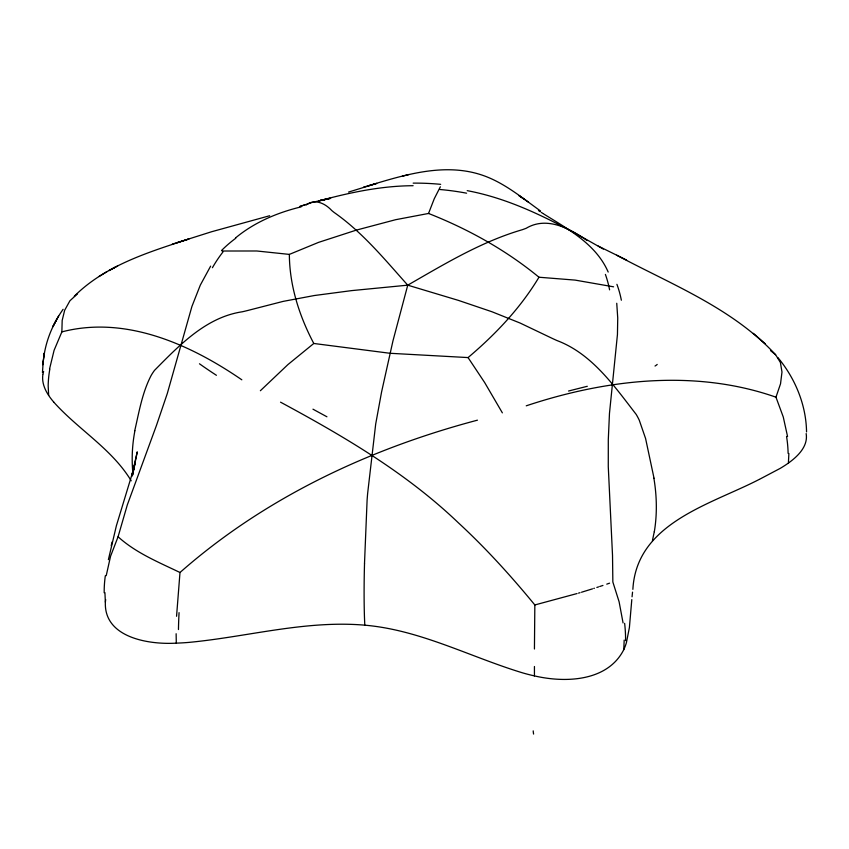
<?xml version="1.0" encoding="UTF-8"?>
<svg xmlns="http://www.w3.org/2000/svg" width="849" height="849" viewBox="0 0 849 849"><rect width="100%" height="100%" fill="white"/><g stroke="black" fill="none" stroke-linecap="round" stroke-linejoin="round"><path stroke-width="1.27" d="M631.805 599.596L629.396 627.56L626.424 642.597A136.71 78.925 0 0 1 623.803 649.602C607.64 681.662 565.126 683.063 534.435 675.889L534.435 666.497M534.435 649.007L534.838 604.955C511.087 576.015 485.872 548.21 458.354 522.793C406.247 472.914 343.654 436.227 280.541 402.171M624.185 640.093L623.782 649.602M788.87 453.483L788.403 463.076A136.71 78.925 0 0 1 780.125 468.425L759.823 479.133M623.07 622.933L619.112 601.803L612.851 582L612.522 555.373L608.277 466.674L608.298 439.591L609.465 413.474L617.446 334.506L617.732 318.004L616.745 303.273M364.508 563.375L367.097 500.252A58.178 7.429 -84.8 0 1 367.638 493.418L375.693 424.054L381.541 392.153A248.014 31.678 -84.8 0 0 382.39 388.301L392.96 340.873L407.743 285.168C444.536 264.028 481.319 241.647 522.368 229.686A248.014 143.194 -60 0 0 526.168 228.285C546.777 215.954 569.806 228.498 587.147 240.564M42.45 372.52L43.246 361.143M176.56 616.278L179.988 572.502C264.644 497.885 368.88 448.866 477.446 420.17M105.7 599.606A136.71 78.925 0 0 0 105.361 602.196C103.865 637.854 149.159 644.794 176.295 643.139A136.71 78.925 0 0 0 188.648 642.417C247.367 636.899 305.385 620.046 364.783 625.172C420.467 629.979 470.304 657.094 523.058 673.002A136.71 78.925 0 0 0 534.424 675.9M632.059 596.794L632.537 592.146M134.11 468.616L134.779 463.777L132.624 475.037L137.251 451.859L131.659 476.427L134.407 466.451L116.377 525.775L108.385 559.682M43.851 356.739C46.207 339.664 53.169 323.342 63.102 309.301M632.876 589.355C636.474 522.888 710.634 504.614 759.324 479.367M106.221 575.664L110.561 556.244L118.075 536.759L127.308 504.922L156.481 425.36L167.295 393.522L191.916 306.468L200.322 285.105L210.637 266.13M42.906 374.43C41.654 381.87 44.594 389.32 48.658 395.432A136.71 78.925 0 0 0 53.667 401.991M49.539 369.05L54.081 350.34L61.871 331.885L62.179 320.423L64.651 310.299L69.936 300.758L77.503 293.85M654.292 531.665L652.435 540.558M134.736 430.719C139.045 412.062 142.218 392.694 151.101 375.555A58.178 46.918 -15.3 0 1 154.507 370.366C179.128 345.522 205.957 317.176 242.336 311.774A248.014 200.014 -15.3 0 0 247.632 310.511L283.152 301.384L314.395 295.516L351.571 290.623L407.743 285.168L458.418 300.387L491.953 311.753L520.14 323.055L552.179 338.358A248.014 180.434 41.4 0 0 556.965 340.545C591.912 353.683 614.23 386.051 636.198 414.418A58.178 42.323 41.4 0 1 639.265 420.191L645.59 438.53L654.027 478.199M43.002 373.942L43.628 371.491M111.198 545.695L112.174 541.938M222.045 251.017L256.791 250.986L289.35 254.403L318.555 242.379L356.209 230.153L395.634 219.7L428.533 213.46L434.242 198.783L440.344 186.801M787.564 436.535L783.277 417.018L775.965 397.183L780.528 383.812L781.982 372.021L780.401 362.512L775.604 354.723C732.538 308.155 671.612 284.542 616.703 255.209M56.575 319.744L52.808 326.748L58.592 315.987M613.594 286.824L575.081 280.096L538.977 277.23C520.437 308.123 495.466 334.4 468.064 357.578L389.988 353.28L313.79 343.474L287.949 364.561L260.367 390.731M74.298 296.248C105.159 265.44 148.533 252.164 188.934 238.983L172.251 244.162M235.502 237.964C254.339 222.289 277.464 212.59 301.13 206.869M788.403 463.076C797.731 456.38 808.312 446.224 806.157 433.584M98.972 276.519L106.953 271.648M115.581 267.053L108.959 270.608L117.64 265.97M305.99 205.076C314.756 198.316 325.146 203.378 331.715 210.499A248.014 91.936 73.6 0 0 334.145 212.473C362.619 232.361 384.767 259.507 407.743 285.168M61.871 331.885C125.493 315.308 190.144 344.291 241.827 379.811M609.571 583.167L606.759 584.144M602.949 585.439L599.734 586.51M304.398 205.002L299.803 206.53L312.071 202.455L329.815 198.369L318.821 200.937C349.586 192.574 381.105 185.867 413.123 185.708M348.536 192.076L376.712 183.426L363.51 187.162M177.208 242.634L211.581 231.745L269.653 215.742M598.598 586.882L596.847 587.455M593.78 588.442L594.406 588.24M592.506 588.845L581.512 592.241M367.723 185.984C405.206 174.586 446.457 161.756 484.991 176.136C505.696 183.915 522.74 198.305 540.548 210.998M580.047 592.676L578.562 593.111M526.242 405.822C606.059 379.238 695.193 368.848 775.965 397.183M324.265 199.833L328.881 198.507M577.065 593.547L534.838 604.955M402.341 176.21L408.985 174.523M322.079 199.929L320.88 200.152L330.611 198.422M467.215 190.654C516.298 199.865 560.425 224.667 603.321 249.065M428.533 213.46C468.16 229.06 506.036 250.126 538.977 277.23M179.988 572.502C158.583 562.197 135.861 552.922 118.075 536.759M626.626 260.081L598.28 246.093M770.531 350.616L775.604 354.723M543.721 213.969C568.204 229.251 596.104 244.162 608.181 272.041M543.105 213.566L541.301 212.409M538.468 210.573L539.019 210.934M539.582 211.295L540.144 211.656M528.343 202.073L518.877 195.503L523.939 199.059M765.151 343.696L753.36 333.349M53.657 402.002C78.193 429.562 111.813 448.697 131.202 480.799M777.854 357.535C795.152 378.314 806.136 404.74 806.55 431.939M468.064 357.578L484.662 382.549L502.364 412.858M313.79 343.474C299.315 315.998 289.541 285.678 289.35 254.403M48.658 395.432L48.17 385.754A159.124 129.695 -2.2 0 1 49.826 369.082M105.382 602.196L104.915 592.613M364.783 625.172L364.454 616.936A216.219 27.614 -84.8 0 1 364.529 563.301M176.295 643.139L176.136 633.736M605.401 274.418A258.934 135.458 -49.3 0 1 609.593 289.849M616.905 284.319A258.934 139.703 -44.4 0 1 621.351 300.217M653.879 478.178A216.219 157.298 41.4 0 1 654.335 531.686M786.556 436.46A159.124 122.458 31.1 0 1 788.105 453.345M413.166 183.129A258.934 249.861 -22.1 0 1 440.663 184.339M439.994 189.518A258.934 244.565 -16.5 0 1 466.6 193.19M212.42 267.722A258.934 175.085 52.6 0 1 222.969 251.973M221.547 250.497A258.934 177.239 46.8 0 1 235.746 238.261M132.89 473.18A216.219 174.374 -15.3 0 1 134.906 430.73M326.929 416.785A258.934 14.465 27.5 0 1 312.963 409.176M216.421 375.3A258.934 30.776 25.1 0 1 199.473 363.786M104.183 592.74A159.124 124.612 -27.6 0 1 105.329 575.728M178.46 629.544A159.124 37.229 -80 0 1 179.065 612.638M657.19 364.433A258.934 10.018 -17.5 0 1 655.025 366.025M568.543 391.028A258.934 7.577 -15.7 0 1 587.296 386.295M533.607 734.077A159.124 3.046 -89.4 0 1 533.204 730.872M624.631 623.357A159.124 106.953 50.3 0 1 625.575 640.655M44.307 353.195L42.8 364.603L44.307 353.195"/></g></svg>
